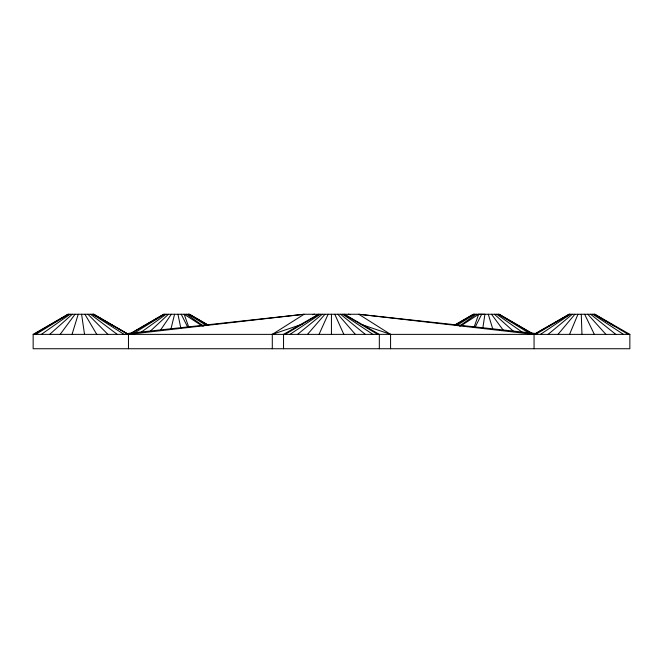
<?xml version="1.0" encoding="UTF-8"?>
<svg xmlns="http://www.w3.org/2000/svg" width="663" height="663" viewBox="0 0 663 663"><rect width="100%" height="100%" fill="white"/><g stroke="black" fill="none" stroke-linecap="round" stroke-linejoin="round"><path stroke-width="0.99" d="M482.797 328.342L484.91 314.262L478.661 314.262L460.644 325.989M170.855 329.345L174.576 314.262M72.035 334.376L78.217 314.262M473.904 327.671L478.661 314.262M569.558 334.376L577.962 314.262M319.036 334.376L328.086 314.262M475.205 327.091L481.628 314.345M160.454 330.182L171.336 314.262M60.159 334.376L75.035 314.262M558.006 334.376L574.912 314.262M307.483 334.376L324.969 314.262M150.584 330.903L168.46 314.262M49.692 334.376L72.259 314.262M548.094 334.376L572.343 314.262M297.563 334.376L322.284 314.262M567.205 316.143L569.658 314.262L534.063 334.376L358.758 314.262L304.102 314.262L126.699 333.588M140.622 332.602L166.14 314.262M459.484 326.088L476.216 314.262M41.355 334.376L70.063 314.262M540.478 334.376L570.437 314.262M289.955 334.376L320.229 314.262M457.329 325.135L474.451 314.262M272.294 348.738L272.294 334.376L304.102 314.262L128.465 334.376L93.21 314.262L95.671 316.143M133.827 333.29L164.523 314.262M35.711 334.376L68.612 314.262M472.462 315.315L474.194 314.262M535.696 334.376L569.31 314.262M285.173 334.376L318.944 314.262M34.725 333.862L68.256 314.262M454.951 325.085L473.49 314.262M130.105 333.862L163.827 314.262L189.461 314.262L208.149 325.085M129.915 333.862L163.736 314.262M534.063 348.738L534.063 334.376L569.045 314.262L594.868 314.262L629.85 334.376L629.85 348.738L33.15 348.738L33.15 334.376L67.991 314.262L93.823 314.262L128.465 334.376L128.465 348.738M454.644 325.085L473.407 314.262L499.123 314.262L533.069 333.862M318.497 314.262L283.54 334.376L283.54 348.738M272.294 334.376L302.345 324.149M312.513 314.668L314.544 314.262L312.505 314.594M33.15 334.376L629.85 334.376M536.342 333.588L358.758 314.262L390.573 334.376L390.573 348.738M350.362 314.594L348.324 314.262L350.354 314.668M361.484 324.48L390.573 334.376M344.362 314.262L379.327 334.376L379.327 348.738M189.369 314.262L208.008 325.085M499.04 314.262L532.58 333.862M93.558 314.262L127.976 334.376M594.255 314.262L628.217 334.376M343.923 314.262L377.695 334.376M594.603 314.262L606.106 321.141M607.872 322.201L614.062 325.906M498.336 314.262L529.472 333.315M188.673 314.262L191.3 315.886M188.416 314.262L205.787 325.135M92.43 314.262L124.072 334.376M202.265 325.989L184.198 314.262L188.938 327.671M592.805 314.262L623.435 334.376M342.63 314.262L372.913 334.376M496.728 314.262L522.85 332.602M186.651 314.262L203.425 326.088M90.516 314.262L117.235 334.376M590.609 314.262L615.819 334.376M340.575 314.262L365.296 334.376M494.399 314.262L513.891 331.691M87.947 314.262L107.912 334.376M587.824 314.262L605.899 334.376M337.898 314.262L355.376 334.376M491.523 314.262L503.358 330.348M84.905 314.262L96.757 334.376M181.231 314.262L187.646 327.058M584.642 314.262L594.355 334.376M334.782 314.262L343.824 334.376M488.291 314.262L492.932 329.586M177.949 314.262L180.866 328.342M81.582 314.262L84.524 334.376M581.277 314.262L581.957 334.376M331.434 314.262L331.434 334.376"/></g></svg>
